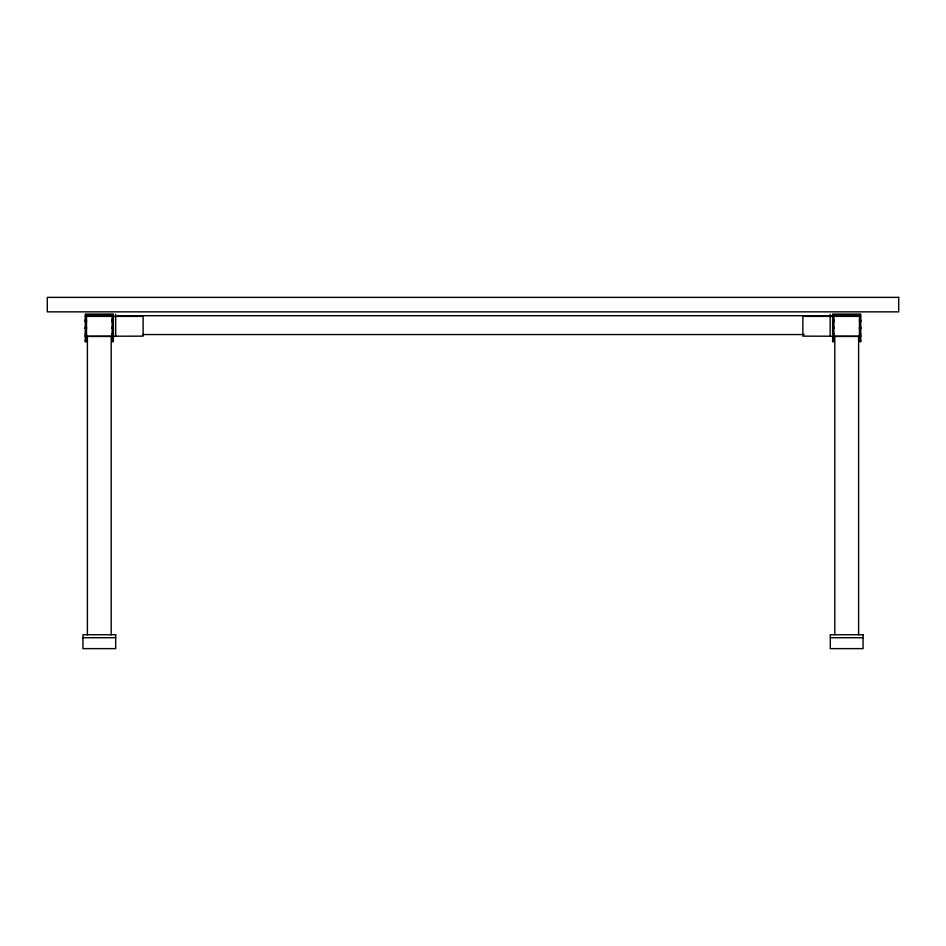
<?xml version="1.0" encoding="UTF-8"?>
<svg xmlns="http://www.w3.org/2000/svg" width="946" height="946" viewBox="0 0 946 946"><rect width="100%" height="100%" fill="white"/><g stroke="black" fill="none" stroke-linecap="round" stroke-linejoin="round"><path stroke-width="1.42" d="M86.512 315.314L86.512 341.766L85.27 341.766L85.27 314.06L113.366 314.06L113.366 341.766L112.113 341.719L112.113 315.314L86.512 315.314L85.27 316.378L143.13 316.378L143.13 336.149L85.27 336.268M859.488 315.314L833.887 315.314L833.887 341.766L832.634 341.766L832.634 314.06L860.73 314.06L860.73 341.766L859.488 341.719L859.488 315.314L860.73 316.378L802.87 316.378L802.87 336.149L860.73 336.268M117.812 315.704L832.279 315.704M85.27 319.76L86.512 319.76M112.113 319.76L113.366 319.76M832.634 319.76L833.887 319.76M859.488 319.76L860.73 319.76M85.27 320.54L86.512 320.54M112.113 320.54L113.366 320.54M832.634 320.54L833.887 320.54M859.488 320.54L860.73 320.54M85.27 321.25L86.512 321.25M112.113 321.25L113.366 321.25M832.634 321.25L833.887 321.25M859.488 321.25L860.73 321.25M85.27 321.865L86.512 321.865M112.113 321.865L113.366 321.865M832.634 321.865L833.887 321.865M859.488 321.865L860.73 321.865M85.27 327.139L86.512 327.139M112.113 327.139L113.366 327.139M832.634 327.139L833.887 327.139M859.488 327.139L860.73 327.139M85.27 327.777L86.512 327.777M112.113 327.777L113.366 327.777M832.634 327.777L833.887 327.777M859.488 327.777L860.73 327.777M85.27 328.215L86.512 328.215M112.113 328.215L113.366 328.215M832.634 328.215L833.887 328.215M859.488 328.215L860.73 328.215M85.27 328.428L86.512 328.428M112.113 328.428L113.366 328.428M832.634 328.428L833.887 328.428M859.488 328.428L860.73 328.428M85.27 333.654L86.512 333.654M112.113 333.654L113.366 333.654M832.634 333.654L833.887 333.654M859.488 333.654L860.73 333.654M142.905 334.541L804.23 334.541M85.27 334.967L86.512 334.967M112.113 334.967L113.366 334.967M832.634 334.967L833.887 334.967M859.488 334.967L860.73 334.967M85.27 335.925L86.512 335.925M112.113 335.925L113.366 335.925M832.634 335.925L833.887 335.925M859.488 335.925L860.73 335.925M85.27 340.335L86.512 340.335M112.113 340.335L113.366 340.335M832.634 340.335L833.887 340.335M859.488 340.335L860.73 340.335M85.27 341.234L86.512 341.234M112.113 341.234L113.366 341.234M832.634 341.234L833.887 341.234M859.488 341.234L860.73 341.234M82.941 637.722L115.684 637.722M830.316 637.722L863.059 637.722M858.601 634.754L858.601 336.445L834.786 336.445L834.786 634.754M830.15 314.238L830.15 336.303M115.684 314.238L115.684 336.303M111.214 634.754L111.214 336.445L87.399 336.445L87.399 634.754M898.7 297.375L47.3 297.375L47.3 311.849L898.7 311.849L898.7 297.375M115.684 634.754L82.941 634.754L82.941 648.625L115.684 648.625L115.684 634.754M863.059 634.754L830.316 634.754L830.316 648.625L863.059 648.625L863.059 634.754"/></g></svg>
